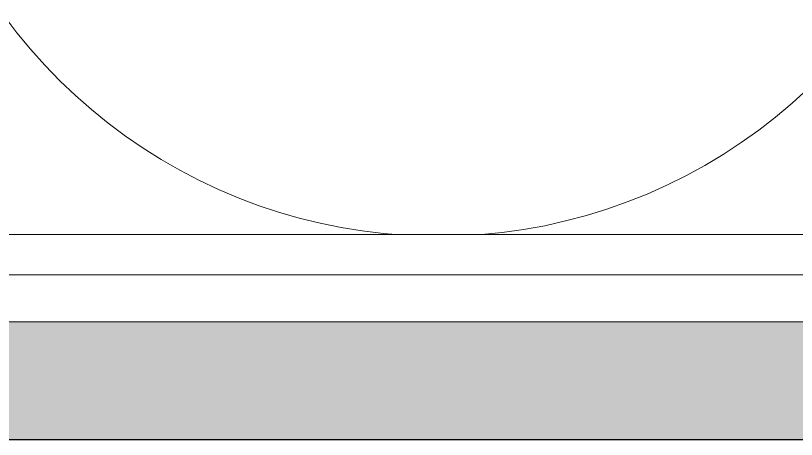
# Model space of a CAD drawing. Header units: millimetres. Extents: x 155927 to 326028, y -36033 to 97293.
# Drawn here: x 227744 to 228325, y 15119 to 15435 of the extents above; entities that cross this region are included whole.
import ezdxf

# ---------------------------------------------------------------- set-up
doc = ezdxf.new("R2010")
doc.units = ezdxf.units.MM
doc.header["$MEASUREMENT"] = 0
for name, color, linetype, lineweight in [('A-WALL-PATT', 7, 'CONTINUOUS', 9), ('I-FURN', 8, 'CONTINUOUS', 9), ('I-WALL', 7, 'CONTINUOUS', 9)]:
    doc.layers.add(name, color=color, linetype=linetype, lineweight=lineweight)

msp = doc.modelspace()

# ---------------------------------------------------------------- hatches: boundary and pattern name
at = {"layer": 'A-WALL-PATT'}
msp.add_hatch(color=256, dxfattribs=at).paths.add_polyline_path([(227102.16, 15118.61), (230379.23, 15118.61), (230379.23, 15220.61), (229502.16, 15220.61), (229502.16, 15206.31), (227102.16, 15206.31), (227102.16, 15220.61), (226452.83, 15220.61), (226452.83, 15118.61), (226933.64, 15118.61)], flags=0)

# ---------------------------------------------------------------- linework, layer by layer
at = {"layer": 'I-FURN'}
for p, q in [((227734.86, 15434.6), (227744.54, 15421.86)), ((227744.54, 15421.86), (227754.71, 15409.51)), ((227754.71, 15409.51), (227765.37, 15397.58)), ((227765.37, 15397.58), (227776.5, 15386.08)), ((227776.5, 15386.08), (227788.08, 15375.04)), ((228322.02, 15369.28), (228333.83, 15380.07)), ((227788.08, 15375.04), (227800.09, 15364.47)), ((228309.78, 15358.97), (228322.02, 15369.28)), ((227800.09, 15364.47), (227812.51, 15354.39)), ((228297.14, 15349.16), (228309.78, 15358.97)), ((227812.51, 15354.39), (227825.33, 15344.82)), ((227825.33, 15344.82), (227838.52, 15335.76)), ((228284.12, 15339.87), (228297.14, 15349.16)), ((228270.74, 15331.1), (228284.12, 15339.87)), ((227838.52, 15335.76), (227852.06, 15327.24)), ((228257.01, 15322.87), (228270.74, 15331.1)), ((227852.06, 15327.24), (227865.93, 15319.27)), ((228242.97, 15315.2), (228257.01, 15322.87)), ((227865.93, 15319.27), (227880.11, 15311.86)), ((227880.11, 15311.86), (227894.58, 15305.02)), ((228228.64, 15308.1), (228242.97, 15315.2)), ((227894.58, 15305.02), (227909.3, 15298.77)), ((228214.03, 15301.58), (228228.64, 15308.1)), ((227909.3, 15298.77), (227924.27, 15293.11)), ((228199.17, 15295.64), (228214.03, 15301.58)), ((227924.27, 15293.11), (227939.45, 15288.05)), ((228184.09, 15290.31), (228199.17, 15295.64)), ((227939.45, 15288.05), (227954.82, 15283.61)), ((228168.81, 15285.58), (228184.09, 15290.31)), ((227954.82, 15283.61), (227970.35, 15279.78)), ((228137.73, 15277.97), (228153.34, 15281.46)), ((228153.34, 15281.46), (228168.81, 15285.58)), ((227970.35, 15279.78), (227986.02, 15276.58)), ((227986.02, 15276.58), (228001.81, 15274)), ((228106.15, 15272.88), (228121.99, 15275.11)), ((228121.99, 15275.11), (228137.73, 15277.97)), ((227102.16, 15271.31), (229502.16, 15271.31)), ((228001.81, 15274), (228017.7, 15272.06)), ((228017.7, 15272.06), (228026.89, 15271.31)), ((228090.54, 15271.31), (228106.15, 15272.88)), ((229502.16, 15241.31), (227102.16, 15241.31)), ((229502.16, 15241.31), (227102.16, 15241.31)), ((227102.16, 15206.31), (229502.16, 15206.31))]:
    msp.add_line(p, q, dxfattribs=at)
at = {"layer": 'I-WALL', "lineweight": 30}
msp.add_line((226452.83, 15118.61), (230379.23, 15118.61), dxfattribs=at)

doc.saveas('drawing.dxf')
